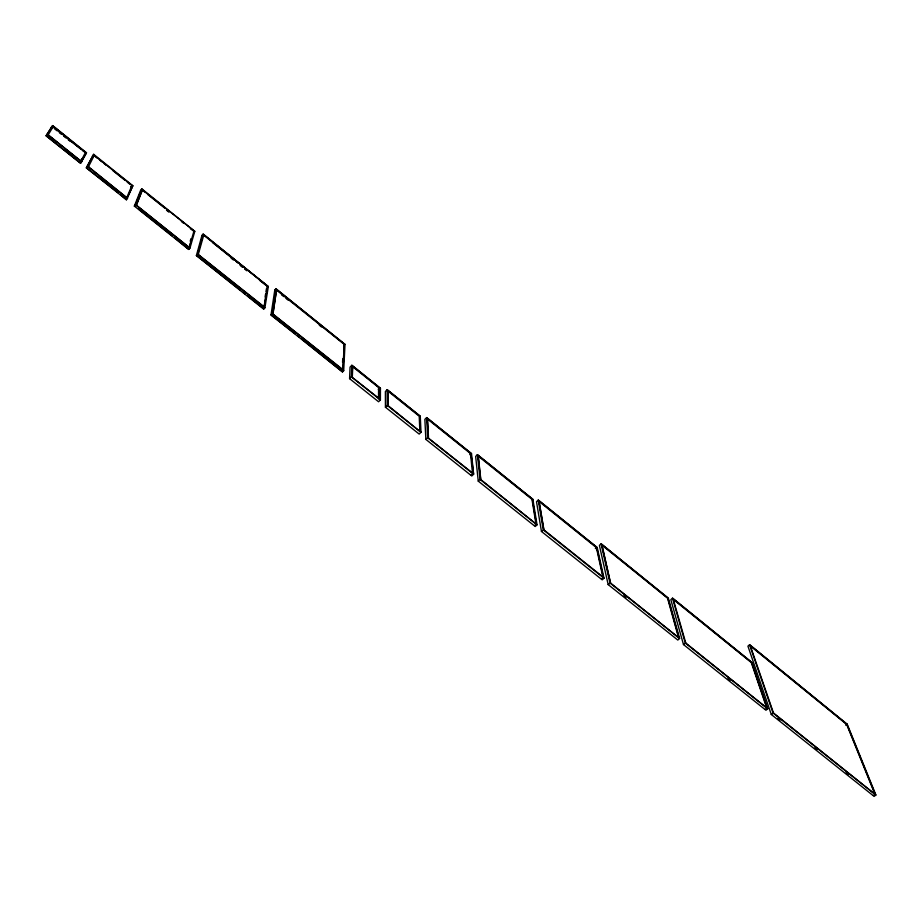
<?xml version="1.0" encoding="UTF-8"?>
<svg xmlns="http://www.w3.org/2000/svg" width="922" height="922" viewBox="0 0 922 922"><rect width="100%" height="100%" fill="white"/><g stroke="black" fill="none" stroke-linecap="round" stroke-linejoin="round"><path stroke-width="1.38" d="M379.253 398.638L379.311 388.058L352.734 366.783L351.662 367.89M379.726 398.984L351.386 376.787L380.406 399.929L379.726 398.984L379.76 388.024L351.847 365.273L350.06 367.117L349.576 378.654L378.585 401.762L380.406 399.929L380.44 388.174L351.847 365.273L351.386 376.787L349.576 378.654M378.516 398.834L378.573 389.234L380.44 388.174M352.1 376.96L352.515 366.195M352.331 377.167L352.734 366.783M345.012 344.436L343.699 370.667L342.488 371.912L270.999 314.955L274.791 290.073L275.955 288.817L345.012 344.436L275.955 288.817L272.209 313.664L270.999 314.955L295.132 333.764M342.857 361.85L342.996 359.015M343.215 361.482L343.353 358.646M342.903 369.849L344.194 344.379L276.381 289.981M344.309 344.252L343.019 369.722L343.699 370.667L272.209 313.664L272.993 313.872L276.612 289.727L275.736 290.672M342.546 362.334L342.696 359.476M276.496 289.854L272.877 313.999L343.019 369.722L342.12 370.656L333.222 363.568M268.337 286.558L264.891 307.821L263.68 309.124L196.398 255.521L201.953 235.41L203.128 234.096L268.337 286.558L203.658 235.156M265.087 297.068L265.536 294.268M265.997 291.479L266.458 288.678M198.46 254.437L197.608 254.184L264.891 307.821L264.222 306.876L267.576 286.327L203.128 234.096L197.608 254.184L196.398 255.521L240.723 290.418M198.218 254.714L203.774 235.018L202.886 236.009M194.796 231.387L189.967 248.087L188.756 249.436L134.347 206.09L140.651 190.209L141.827 188.849L194.796 231.387L142.357 189.909L136.352 205.145L189.967 248.087L135.557 204.696L141.827 188.849L142.472 189.782L136.468 205.007L135.257 206.39L134.347 206.09L135.557 204.696L136.468 205.007M189.183 247.269L193.954 231.122M190.624 243.005L188.756 249.436L174.604 237.738M190.22 241.184L190.946 238.683M88.397 166.905L94.298 155.242L93.652 154.308L86.345 167.85L126.429 199.786L132.86 185.748L93.652 154.308L86.345 167.85L118.085 192.698M80.479 161.235L81.897 158.745M80.894 161.166L85.527 152.407L52.589 125.599L46.1 135.788L80.583 163.252L86.484 152.752L52.589 125.599L46.1 135.788L80.583 163.252L86.484 152.752L85.527 152.407M53.234 126.544L48.198 134.843L81.793 161.834L47.31 134.335L48.313 134.704M47.103 136.145L52.877 140.144M93.41 156.291L94.298 155.242M87.613 167.827L88.524 166.767L127.639 198.391L87.555 166.433L88.524 166.767M130.774 186.809L131.95 185.437L132.86 185.748L126.429 199.786L120.275 194.45M126.74 197.711L131.95 185.437L94.182 155.38M141.585 190.796L142.472 189.782M193.827 231.249L190.358 228.691M263.68 309.124L263.312 307.856M263.98 307.141L267.461 286.454L259.508 280.276M271.783 315.163L272.993 313.872M378.239 389.153L379.311 388.058M385.431 407.213L387.24 405.38L387.159 389.706L420.282 416.271L420.997 432.291L419.187 434.089L385.431 407.213L385.384 391.504L387.159 389.706L420.282 416.271M426.448 420.144L427.52 419.084L470.52 453.612L472.444 472.951M425.86 439.402L427.67 437.616L426.621 417.597L471.522 453.659L473.608 474.242L471.799 475.994L425.86 439.402L424.858 419.36L426.621 417.597L471.522 453.659M469.747 454.696L470.935 453.555L473.608 474.242L427.67 437.616L472.917 473.297M471.107 475.049L471.707 474.473M478.253 481.134L480.062 479.394L477.4 454.707L475.648 456.413L478.253 481.134L535.244 526.508L537.042 524.825L532.893 499.344L477.4 454.707L532.893 499.344M534.553 525.575L535.152 525.021M541.445 531.452L543.796 529.827L603.322 577.287L604.014 578.221L602.216 579.846L541.445 531.452L536.5 501.718L538.252 500.081L597.237 547.587L604.014 578.221L543.254 529.77L538.252 500.081L597.237 547.587M595.347 548.59L596.396 547.633L539.139 501.533L543.945 529.966M601.524 578.924L602.124 578.382M608.163 584.583L610.456 582.981L679.606 638.485L677.808 640.052L608.163 584.583L599.392 545.386L601.109 543.807L668.289 598.067L679.606 638.485L609.961 582.958L601.109 543.807L667.862 598.055L678.903 637.575M683.479 644.559L685.691 642.98L767.726 708.753L765.952 710.24L683.479 644.559L670.824 599.68L672.53 598.171L751.937 662.399L767.726 708.753L685.265 643.003L672.53 598.171L751.58 662.422L767.035 707.842M765.26 709.329L765.848 708.834M771.288 714.492L773.431 712.948L875.9 795.006L874.148 796.401L771.288 714.492L747.926 646.149L749.574 644.732L847.203 724.196L875.9 795.006L773.062 713.006L749.574 644.732L846.903 724.254L875.197 794.107M845.658 725.188L847.203 724.196M873.445 795.502L874.033 795.029M480.662 479.475L480.062 479.394L537.042 524.825L480.662 479.475L478.069 455.618M387.92 405.519L387.24 405.38L420.997 432.291L387.92 405.519L387.828 390.628M198.345 254.576L264.222 306.876M66.004 150.609L68.193 152.349M70.383 154.101L72.573 155.841M101.904 179.214L104.094 180.966M106.295 182.717L110.698 186.221M143.429 212.314L145.676 214.111M147.935 215.898L154.677 221.268M179.398 240.976L181.646 242.774M183.904 244.56L186.152 246.358M197.562 255.452L199.786 257.226M215.391 269.662L217.615 271.437M219.851 273.212L229.878 281.21M247.707 295.42L249.931 297.195M252.167 298.97L254.391 300.745M256.627 302.52L259.969 305.182M274.307 316.615L276.531 318.39M278.755 320.165L285.428 325.478M302.093 338.766L304.318 340.541M306.542 342.304L314.321 348.504M328.774 360.029L330.998 361.793M138.634 209.075L172.356 235.94M242.947 292.193L245.171 293.968M247.407 295.743L263.012 308.178M297.345 335.539L299.569 337.314M301.794 339.077L342.488 371.912M623.848 595.693L626.084 597.479M727.965 678.65L730.189 680.424M777.845 718.388L780.081 720.174M814.748 747.8L816.984 749.586M846.073 772.751L848.309 774.538M57.452 130.394L52.992 126.833L85.412 152.545L83.072 150.908M59.676 132.18L61.901 133.967M64.137 135.741L66.361 137.528M68.585 139.314L80.836 149.122M54.859 129.045L57.095 130.82M59.319 132.607L61.544 134.393M63.779 136.168L66.004 137.954M68.228 139.741L70.452 141.527M212.498 242.486L233.762 259.578M235.997 261.387L238.233 263.185M240.481 264.983L242.716 266.781M244.952 268.579L247.188 270.377M231.168 258.172L233.404 259.969M240.123 265.363L242.359 267.173M244.595 268.97L246.842 270.768M142.242 190.047L144.477 191.845M147.831 194.542L164.623 208.015M166.859 209.813L169.095 211.611M181.404 221.499L183.639 223.297M166.502 210.216L168.738 212.014M94.067 155.518L97.386 158.181M99.599 159.955L101.812 161.73M104.036 163.517L106.249 165.292M112.887 170.616L125.069 180.378M127.294 182.164L129.506 183.939M281.579 294.821L283.792 296.607M286.016 298.405L288.229 300.192M319.312 325.201L321.536 326.987M673.417 599.577L751.28 662.526L766.562 707.485M750.45 646.08L846.65 724.381L874.736 793.75M274.791 290.073L275.436 290.983M201.953 235.41L202.598 236.332M92.477 155.703L93.11 156.636M51.402 127.029L52.047 127.974M750.231 645.573L773.5 713.017M673.198 599.035L685.795 643.083M678.442 637.217L667.528 598.148L601.997 545.236L610.583 583.096M601.778 544.695L610.456 582.981M596.753 547.553L603.322 577.287M596.396 547.633L602.85 576.942M538.921 500.969L543.796 529.827M532.351 499.263L536.35 523.892M535.889 523.535L531.971 499.344L478.288 456.183L480.835 479.636M427.52 419.084L428.511 437.915M427.301 418.507L428.315 437.731M419.648 416.145L420.305 431.358M419.844 431L419.21 416.191L388.047 391.205L388.139 405.715"/></g></svg>
